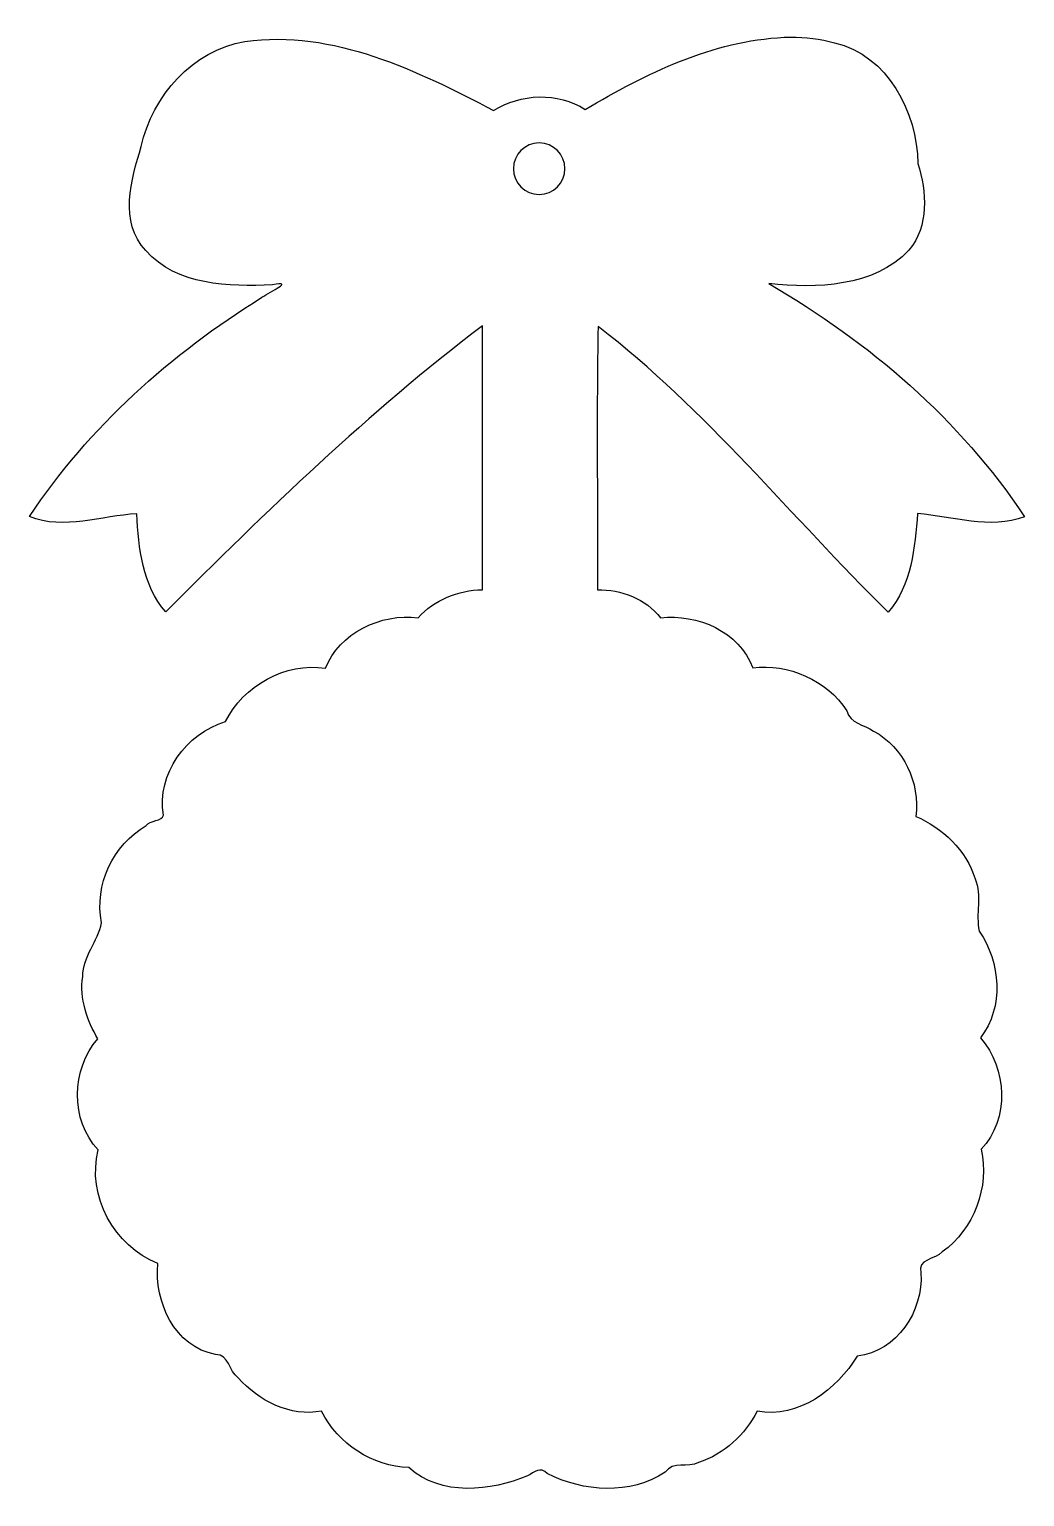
# Model space of a CAD drawing. Header units: centimetres. Extents: x -4.8 to 4, y -4 to 9.
import ezdxf

# ---------------------------------------------------------------- set-up
doc = ezdxf.new("R2010")
doc.units = ezdxf.units.CM
doc.header["$MEASUREMENT"] = 0
doc.layers.add('Layer 1', color=7, linetype='Continuous')

msp = doc.modelspace()

# ---------------------------------------------------------------- linework, layer by layer
at = {"layer": 'Layer 1', "color": 30}
for points, knots in [([(1.95561, 8.90491), (1.93689, 8.90483), (1.91813, 8.90478), (1.89939, 8.90408), (1.89939, 8.90408), (1.26461, 8.87411), (0.67959, 8.58567), (0.14322, 8.26825), (0.14322, 8.26825), (-0.0968, 8.4234), (-0.42697, 8.40768), (-0.66541, 8.25915), (-0.66541, 8.25915), (-1.33625, 8.61045), (-2.07895, 8.97445), (-2.85897, 8.86852), (-2.85897, 8.86852), (-3.32028, 8.78478), (-3.67564, 8.39131), (-3.77343, 7.94082), (-3.77343, 7.94082), (-3.86241, 7.64816), (-3.9713, 7.27643), (-3.73292, 7.02222), (-3.73292, 7.02222), (-3.45822, 6.71194), (-3.00076, 6.70293), (-2.61506, 6.72043), (-2.61506, 6.72043), (-2.41406, 6.75714), (-2.6343, 6.66464), (-2.70849, 6.61046), (-2.70849, 6.61046), (-3.51528, 6.10897), (-4.23397, 5.46771), (-4.76067, 4.67569), (-4.76067, 4.67569), (-4.45101, 4.55242), (-4.12567, 4.6857), (-3.81148, 4.69967), (-3.81148, 4.69967), (-3.79916, 4.39684), (-3.76306, 4.07234), (-3.55764, 3.83481), (-3.55764, 3.83481), (-2.66886, 4.72333), (-1.76812, 5.5983), (-0.7638, 6.35827), (-0.7638, 6.35827), (-0.7638, 6.35827), (-0.7638, 4.03076), (-0.7638, 4.03076), (-0.7638, 4.03076), (-0.97524, 4.02555), (-1.19275, 3.94279), (-1.33018, 3.78354), (-1.33018, 3.78354), (-1.65925, 3.82463), (-2.02867, 3.64847), (-2.14708, 3.33706), (-2.14708, 3.33706), (-2.50413, 3.39338), (-2.87311, 3.18211), (-3.03096, 2.8666), (-3.03096, 2.8666), (-3.37757, 2.76177), (-3.63644, 2.40763), (-3.57831, 2.04143), (-3.57831, 2.04143), (-3.58735, 1.98693), (-3.69521, 1.99755), (-3.73127, 1.95048), (-3.73127, 1.95048), (-4.02103, 1.77705), (-4.18992, 1.4274), (-4.12401, 1.09306), (-4.12401, 1.09306), (-4.15461, 0.92974), (-4.29023, 0.79426), (-4.2902, 0.61681), (-4.2902, 0.61681), (-4.31927, 0.42441), (-4.24944, 0.22274), (-4.15625, 0.06945), (-4.15625, 0.06945), (-4.38879, -0.19834), (-4.40414, -0.65062), (-4.15212, -0.91199), (-4.15212, -0.91199), (-4.25729, -1.31656), (-4.01104, -1.76347), (-3.62709, -1.91327), (-3.62709, -1.91327), (-3.65932, -2.25154), (-3.47924, -2.65318), (-3.11777, -2.71612), (-3.11777, -2.71612), (-2.99863, -2.71599), (-3.00268, -2.86476), (-2.91768, -2.922), (-2.91768, -2.922), (-2.73823, -3.12646), (-2.45918, -3.26887), (-2.18181, -3.21635), (-2.18181, -3.21635), (-2.0396, -3.5076), (-1.73062, -3.70206), (-1.41286, -3.71492), (-1.41286, -3.71492), (-1.12914, -3.97093), (-0.68966, -3.92254), (-0.36445, -3.78768), (-0.36445, -3.78768), (-0.30615, -3.75237), (-0.24979, -3.70442), (-0.19247, -3.76618), (-0.19247, -3.76618), (0.12488, -3.93015), (0.54583, -3.95818), (0.84933, -3.75543), (0.84933, -3.75543), (0.91816, -3.65171), (1.04745, -3.72211), (1.14368, -3.66861), (1.14368, -3.66861), (1.36826, -3.59717), (1.55279, -3.42437), (1.66127, -3.21634), (1.66127, -3.21634), (2.02552, -3.28641), (2.36288, -3.025), (2.54349, -2.73099), (2.54349, -2.73099), (2.8945, -2.68732), (3.12763, -2.33494), (3.1049, -1.99594), (3.1049, -1.99594), (3.06881, -1.87182), (3.2308, -1.88137), (3.29342, -1.81073), (3.29342, -1.81073), (3.57318, -1.61125), (3.71181, -1.23777), (3.63738, -0.90619), (3.63738, -0.90619), (3.8868, -0.64221), (3.86688, -0.18906), (3.63077, 0.07608), (3.63077, 0.07608), (3.8398, 0.34961), (3.80737, 0.7432), (3.62002, 1.01866), (3.62002, 1.01866), (3.58377, 1.16775), (3.64817, 1.33144), (3.58281, 1.48003), (3.58281, 1.48003), (3.50857, 1.73269), (3.29207, 1.93229), (3.05943, 2.03069), (3.05943, 2.03069), (3.099, 2.32803), (2.95326, 2.63924), (2.68736, 2.78393), (2.68736, 2.78393), (2.59993, 2.84167), (2.48115, 2.84747), (2.45089, 2.96335), (2.45089, 2.96335), (2.27654, 3.23362), (1.9315, 3.38144), (1.62076, 3.34121), (1.62076, 3.34121), (1.50488, 3.66179), (1.13236, 3.82111), (0.80799, 3.78273), (0.80799, 3.78273), (0.67846, 3.95081), (0.45972, 4.03377), (0.25071, 4.03078), (0.25071, 4.03078), (0.25512, 4.80027), (0.24189, 5.60506), (0.25732, 6.3525), (0.25732, 6.3525), (1.20838, 5.62253), (1.96065, 4.67338), (2.81634, 3.83317), (2.81634, 3.83317), (3.02262, 4.07156), (3.053, 4.40608), (3.07513, 4.70299), (3.07513, 4.70299), (3.38693, 4.67684), (3.71063, 4.55909), (4.02019, 4.67405), (4.02019, 4.67405), (3.44877, 5.53264), (2.65138, 6.21515), (1.76296, 6.73119), (1.76296, 6.73119), (2.1859, 6.6868), (2.6865, 6.69976), (2.99906, 7.02554), (2.99906, 7.02554), (3.17715, 7.23874), (3.15575, 7.54144), (3.07926, 7.78952), (3.07926, 7.78952), (3.0695, 8.24551), (2.81428, 8.74473), (2.34339, 8.85612), (2.34339, 8.85612), (2.21712, 8.89125), (2.08668, 8.90551), (1.95561, 8.9049), (1.95561, 8.9049), (1.95561, 8.9049), (1.95561, 8.90491), (1.95561, 8.90491)], [0, 0, 0, 0, 0.01785714, 0.01785714, 0.01785714, 0.01785714, 0.03571429, 0.03571429, 0.03571429, 0.03571429, 0.05357143, 0.05357143, 0.05357143, 0.05357143, 0.07142857, 0.07142857, 0.07142857, 0.07142857, 0.08928571, 0.08928571, 0.08928571, 0.08928571, 0.10714286, 0.10714286, 0.10714286, 0.10714286, 0.125, 0.125, 0.125, 0.125, 0.14285714, 0.14285714, 0.14285714, 0.14285714, 0.16071429, 0.16071429, 0.16071429, 0.16071429, 0.17857143, 0.17857143, 0.17857143, 0.17857143, 0.19642857, 0.19642857, 0.19642857, 0.19642857, 0.21428571, 0.21428571, 0.21428571, 0.21428571, 0.23214286, 0.23214286, 0.23214286, 0.23214286, 0.25, 0.25, 0.25, 0.25, 0.26785714, 0.26785714, 0.26785714, 0.26785714, 0.28571429, 0.28571429, 0.28571429, 0.28571429, 0.30357143, 0.30357143, 0.30357143, 0.30357143, 0.32142857, 0.32142857, 0.32142857, 0.32142857, 0.33928571, 0.33928571, 0.33928571, 0.33928571, 0.35714286, 0.35714286, 0.35714286, 0.35714286, 0.375, 0.375, 0.375, 0.375, 0.39285714, 0.39285714, 0.39285714, 0.39285714, 0.41071429, 0.41071429, 0.41071429, 0.41071429, 0.42857143, 0.42857143, 0.42857143, 0.42857143, 0.44642857, 0.44642857, 0.44642857, 0.44642857, 0.46428571, 0.46428571, 0.46428571, 0.46428571, 0.48214286, 0.48214286, 0.48214286, 0.48214286, 0.5, 0.5, 0.5, 0.5, 0.51785714, 0.51785714, 0.51785714, 0.51785714, 0.53571429, 0.53571429, 0.53571429, 0.53571429, 0.55357143, 0.55357143, 0.55357143, 0.55357143, 0.57142857, 0.57142857, 0.57142857, 0.57142857, 0.58928571, 0.58928571, 0.58928571, 0.58928571, 0.60714286, 0.60714286, 0.60714286, 0.60714286, 0.625, 0.625, 0.625, 0.625, 0.64285714, 0.64285714, 0.64285714, 0.64285714, 0.66071429, 0.66071429, 0.66071429, 0.66071429, 0.67857143, 0.67857143, 0.67857143, 0.67857143, 0.69642857, 0.69642857, 0.69642857, 0.69642857, 0.71428571, 0.71428571, 0.71428571, 0.71428571, 0.73214286, 0.73214286, 0.73214286, 0.73214286, 0.75, 0.75, 0.75, 0.75, 0.76785714, 0.76785714, 0.76785714, 0.76785714, 0.78571429, 0.78571429, 0.78571429, 0.78571429, 0.80357143, 0.80357143, 0.80357143, 0.80357143, 0.82142857, 0.82142857, 0.82142857, 0.82142857, 0.83928571, 0.83928571, 0.83928571, 0.83928571, 0.85714286, 0.85714286, 0.85714286, 0.85714286, 0.875, 0.875, 0.875, 0.875, 0.89285714, 0.89285714, 0.89285714, 0.89285714, 0.91071429, 0.91071429, 0.91071429, 0.91071429, 0.92857143, 0.92857143, 0.92857143, 0.92857143, 0.94642857, 0.94642857, 0.94642857, 0.94642857, 0.96428571, 0.96428571, 0.96428571, 0.96428571, 1, 1, 1, 1]), ([(-0.26275, 7.97225), (-0.13713, 7.97225), (-0.03538, 7.87049), (-0.03538, 7.74487), (-0.03538, 7.74487), (-0.03538, 7.61925), (-0.13714, 7.51749), (-0.26275, 7.51749), (-0.26275, 7.51749), (-0.38837, 7.51749), (-0.49013, 7.61925), (-0.49013, 7.74487), (-0.49013, 7.74487), (-0.49013, 7.87049), (-0.38837, 7.97225), (-0.26275, 7.97225)], [0, 0, 0, 0, 0.2, 0.2, 0.2, 0.2, 0.4, 0.4, 0.4, 0.4, 0.6, 0.6, 0.6, 0.6, 1, 1, 1, 1])]:
    msp.add_open_spline(points, degree=3, knots=knots, dxfattribs=at)

doc.saveas('drawing.dxf')
